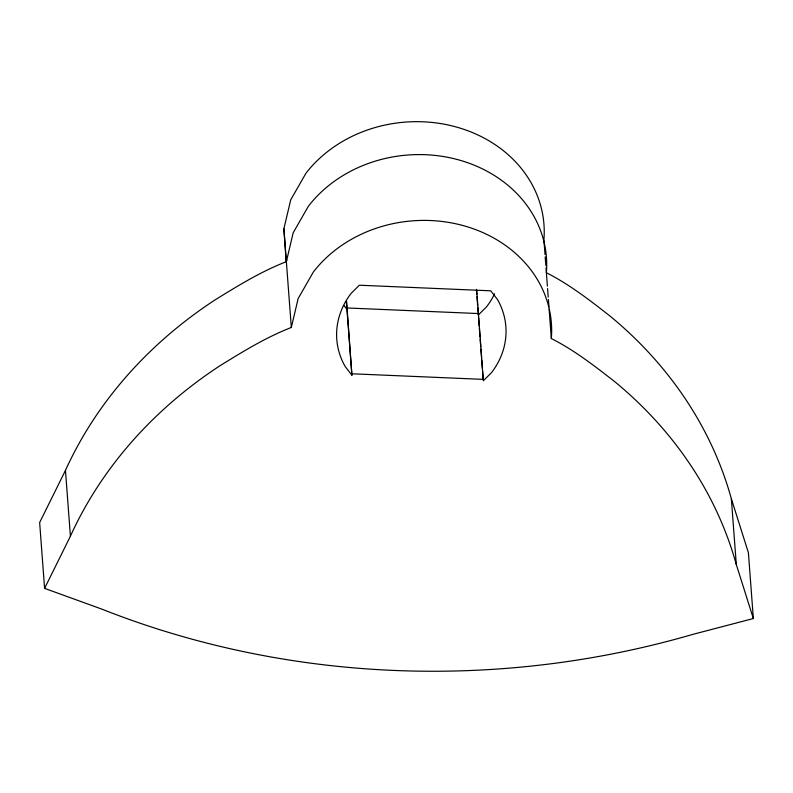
<?xml version="1.0" encoding="UTF-8"?>
<svg xmlns="http://www.w3.org/2000/svg" width="793" height="793" viewBox="0 0 793 793"><rect width="100%" height="100%" fill="white"/><g stroke="black" fill="none" stroke-linecap="round" stroke-linejoin="round"><path stroke-width="1.19" d="M476.732 290.407L483.304 380.789L491.482 372.67A84.782 73.125 -4.3 0 0 497.528 299.566L490.738 290.813L359.338 285.212L351.16 293.331A84.782 73.125 -4.3 0 0 345.124 366.435L351.904 375.188L346.521 300.656M494.584 293.806A84.782 73.125 -4.3 0 1 486.535 306.851L478.357 314.97L478.476 313.562L347.076 307.971L346.957 309.379L343.944 305.483M286.194 261.7L283.894 228.741L290.734 199.816L305.959 173.251A130.429 112.497 -4.3 0 1 456.53 127.068A130.429 112.497 -4.3 0 1 543.909 239.813L545.009 254.444M44.596 588.366L70.408 536.207A442.93 382.028 -4.3 0 1 220.305 365.523C243.193 351.398 266.161 337.243 291.318 327.469L298.158 298.545L313.384 271.969A130.429 112.497 -4.3 0 1 463.955 225.797A130.429 112.497 -4.3 0 1 551.333 338.542C574.588 350.318 595.127 366.346 615.576 382.355A442.93 382.028 -4.3 0 1 736.31 564.566L753.35 618.54L693.132 634.291A807.105 696.135 -4.3 0 1 101.801 609.113L44.596 588.366L39.65 522.547L65.462 470.398A442.93 382.028 -4.3 0 1 215.349 299.714C238.247 285.579 261.214 271.424 286.372 261.65L293.202 232.726L308.437 206.16A130.429 112.497 -4.3 0 1 458.998 159.978A130.429 112.497 -4.3 0 1 546.377 272.723C569.642 284.499 590.18 300.527 610.63 316.546A442.93 382.028 -4.3 0 1 731.354 498.747L748.404 552.721L753.35 618.54M352.023 373.79L483.423 379.381M285.916 258.042L286.818 260.342M731.354 498.747L736.31 564.566M545.188 256.873L545.832 265.407M546.01 267.846L547.388 286.124M547.576 288.563L548.211 297.097M548.399 299.536L548.944 306.851M549.133 309.29L551.333 338.542M476.434 289.376L476.801 294.253M476.98 296.691L477.624 305.226M477.812 307.654L478.357 314.97M478.546 317.408L479.18 325.943M479.368 328.381L480.003 336.906M480.191 339.345L480.736 346.66M480.925 349.098L481.569 357.633M481.748 360.072L482.392 368.596M482.57 371.035L483.125 378.35M346.412 302.064L351.904 375.188M283.894 228.741L291.318 327.469M65.462 470.398L70.408 536.207"/></g></svg>
